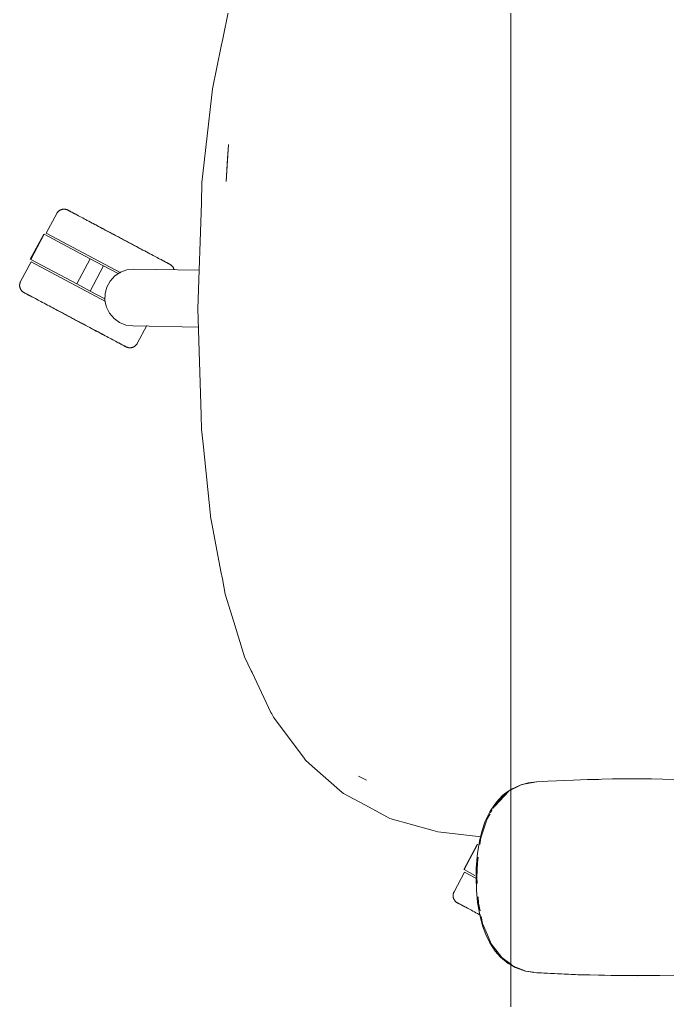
# Model space of a CAD drawing. Header units: millimetres. Extents: x 155927 to 317870, y -36033 to 97293.
# Drawn here: x 202340 to 202658.8, y 11116.8 to 11599.8 of the extents above; entities that cross this region are included whole.
import ezdxf

# ---------------------------------------------------------------- set-up
doc = ezdxf.new("R2010")
doc.units = ezdxf.units.MM
doc.header["$MEASUREMENT"] = 0
doc.layers.add('G-IMPT', color=8, linetype='CONTINUOUS', lineweight=9)
doc.layers.add('I-FURN', color=8, linetype='CONTINUOUS', lineweight=9)

msp = doc.modelspace()

# ---------------------------------------------------------------- linework, layer by layer
at = {"layer": 'G-IMPT'}
for p, q in [((202439.95, 11590.36), (202442.82, 11604.18)), ((202439.19, 11586.68), (202439.95, 11590.36)), ((202439.19, 11586.68), (202434.84, 11565.74)), ((202434.84, 11565.74), (202434.35, 11561.32)), ((202430.22, 11523.87), (202434.35, 11561.32)), ((202441.62, 11520.04), (202442.87, 11538.32)), ((202442.87, 11538.32), (202442.26, 11531.37)), ((202441.62, 11520.04), (202442.26, 11531.37)), ((202430.22, 11523.87), (202429.74, 11519.5)), ((202429.42, 11509.56), (202429.74, 11519.5)), ((202429.42, 11509.56), (202427.71, 11457.38)), ((202427.71, 11457.38), (202429.33, 11405.21)), ((202429.33, 11405.21), (202429.55, 11397.95)), ((202430.28, 11390.89), (202429.55, 11397.95)), ((202434.11, 11353.9), (202430.28, 11390.89)), ((202434.11, 11353.9), (202434.2, 11353.43)), ((202439.06, 11328.06), (202434.2, 11353.43)), ((202439.06, 11328.06), (202439.77, 11324.39)), ((202441.23, 11316.79), (202439.77, 11324.39)), ((202445.42, 11303.18), (202441.23, 11316.79)), ((202450.74, 11285.91), (202445.42, 11303.18)), ((202450.74, 11285.91), (202453.93, 11279.14)), ((202454.36, 11278.23), (202453.93, 11279.14)), ((202463.63, 11258.58), (202454.36, 11278.23)), ((202463.63, 11258.58), (202464.05, 11257.87)), ((202464.99, 11256.3), (202464.05, 11257.87)), ((202465.45, 11255.53), (202464.99, 11256.3)), ((202465.45, 11255.53), (202480.02, 11236.03)), ((202480.02, 11236.03), (202480.75, 11235.06)), ((202484.01, 11232.19), (202480.75, 11235.06)), ((202484.01, 11232.19), (202498.79, 11219.18)), ((202506.76, 11227.2), (202510.65, 11225.24)), ((202506.76, 11227.2), (202509.06, 11226.02)), ((202509.06, 11226.02), (202510.65, 11225.24)), ((202599.99, 11224.69), (202612.55, 11225.31)), ((202616.1, 11225.43), (202612.55, 11225.31)), ((202631.77, 11225.81), (202616.1, 11225.43)), ((202619.5, 11225.49), (202622.82, 11225.63)), ((202625.04, 11225.63), (202622.82, 11225.63)), ((202631.77, 11225.81), (202636.28, 11225.86)), ((202636.28, 11225.86), (202650.99, 11225.86)), ((202656.46, 11225.78), (202650.99, 11225.86)), ((202656.46, 11225.78), (202668.77, 11225.49)), ((202581.68, 11220.61), (202578.82, 11218.65)), ((202582.95, 11220.94), (202581.68, 11220.31)), ((202582.04, 11220.86), (202586.36, 11222.84)), ((202582.95, 11220.94), (202587.21, 11223.04)), ((202590.32, 11223.91), (202586.36, 11222.84)), ((202587.21, 11223.04), (202594.55, 11224.41)), ((202594.33, 11224.41), (202590.32, 11223.91)), ((202599.99, 11224.69), (202594.33, 11224.41)), ((202498.79, 11219.18), (202499.46, 11218.59)), ((202509.89, 11213.01), (202499.46, 11218.59)), ((202573.81, 11212.44), (202580.71, 11219.83)), ((202577.5, 11217.52), (202574.63, 11214.47)), ((202575, 11214.53), (202580.71, 11219.83)), ((202575.22, 11214.06), (202578.3, 11217.6)), ((202577.5, 11217.52), (202578.82, 11218.65)), ((202580.71, 11219.83), (202578.3, 11217.6)), ((202521.13, 11206.99), (202509.89, 11213.01)), ((202571.38, 11209.65), (202572.19, 11211.02)), ((202571.79, 11209.15), (202572.65, 11210.59)), ((202574.63, 11214.47), (202572.19, 11211.02)), ((202573.12, 11211.38), (202575, 11214.53)), ((202573.81, 11212.44), (202575.09, 11213.91)), ((202522.24, 11206.4), (202521.13, 11206.99)), ((202543.59, 11200.39), (202522.24, 11206.4)), ((202567.01, 11196.83), (202570.04, 11206.23)), ((202569.18, 11205.01), (202571.38, 11209.65)), ((202570.04, 11206.23), (202571.51, 11208.68)), ((202567.44, 11199.92), (202569.18, 11205.01)), ((202543.59, 11200.39), (202545.85, 11199.75)), ((202567.13, 11197.34), (202545.85, 11199.75)), ((202567.44, 11199.92), (202566.46, 11195.99)), ((202566.55, 11193.54), (202567.01, 11196.83)), ((202566.46, 11195.99), (202565.34, 11189.23)), ((202564.77, 11181.92), (202565.34, 11189.23)), ((202565.28, 11184.58), (202565.68, 11187.36)), ((202564.77, 11181.92), (202564.68, 11177.41)), ((202565.28, 11184.58), (202565.05, 11177.41)), ((202564.68, 11177.41), (202564.86, 11171.07)), ((202565.24, 11174.3), (202565.05, 11177.41)), ((202565.42, 11164.92), (202564.86, 11171.07)), ((202565.84, 11164.58), (202565.64, 11167.79)), ((202565.42, 11164.92), (202566.42, 11158.99)), ((202566.61, 11160.83), (202565.84, 11164.58)), ((202567.85, 11153.51), (202566.42, 11158.99)), ((202567.88, 11154.62), (202567.17, 11158.09)), ((202567.85, 11153.51), (202569.44, 11149.18)), ((202567.88, 11154.62), (202570.21, 11149)), ((202571.42, 11145.1), (202569.44, 11149.18)), ((202572.05, 11144.61), (202570.21, 11149)), ((202571.42, 11145.1), (202574.08, 11141.05)), ((202577.26, 11137.82), (202572.05, 11144.61)), ((202574.08, 11141.05), (202576.74, 11138.02)), ((202580.48, 11134.94), (202576.74, 11138.02)), ((202581.68, 11134.55), (202577.26, 11137.82)), ((202581.68, 11134.26), (202580.48, 11134.94)), ((202582.89, 11133.65), (202581.68, 11134.55)), ((202583.92, 11132.98), (202581.68, 11134.26)), ((202589.08, 11131.24), (202582.89, 11133.65)), ((202583.92, 11132.98), (202587.56, 11131.59)), ((202588.9, 11131.22), (202587.56, 11131.59)), ((202588.9, 11131.22), (202591.3, 11130.78)), ((202589.08, 11131.24), (202592.93, 11130.66)), ((202592.95, 11130.52), (202591.3, 11130.78)), ((202613.52, 11129.47), (202592.95, 11130.52)), ((202614.73, 11129.44), (202592.95, 11130.52)), ((202592.95, 11130.52), (202594.55, 11130.41)), ((202596.79, 11130.33), (202594.55, 11130.41)), ((202614.73, 11129.44), (202594.55, 11130.41)), ((202634.92, 11128.97), (202613.52, 11129.47)), ((202625.08, 11129.13), (202613.52, 11129.47)), ((202613.52, 11129.47), (202614.73, 11129.44)), ((202634.92, 11128.97), (202614.73, 11129.44)), ((202655.1, 11129.02), (202625.08, 11129.13)), ((202634.92, 11128.97), (202625.08, 11129.13)), ((202625.08, 11129.13), (202644.31, 11128.93)), ((202632.88, 11128.99), (202630.97, 11129.06)), ((202635.41, 11129.01), (202632.88, 11128.99)), ((202655.1, 11129.02), (202634.92, 11128.97)), ((202655.1, 11129.02), (202644.31, 11128.93)), ((202655.1, 11129.02), (202663.52, 11129.18))]:
    msp.add_line(p, q, dxfattribs=at)
at = {"layer": 'I-FURN'}
for p, q in [((202581.68, 10699.61), (202581.68, 12099.61)), ((202581.68, 12099.61), (202581.68, 10699.61)), ((202358.92, 11505.22), (202359.04, 11505.33)), ((202359.04, 11505.33), (202359.16, 11505.44)), ((202359.16, 11505.44), (202359.28, 11505.54)), ((202359.28, 11505.54), (202359.41, 11505.64)), ((202359.41, 11505.64), (202359.54, 11505.74)), ((202359.54, 11505.74), (202359.67, 11505.82)), ((202359.67, 11505.82), (202359.81, 11505.91)), ((202359.81, 11505.91), (202359.95, 11505.98)), ((202359.95, 11505.98), (202360.1, 11506.06)), ((202360.1, 11506.06), (202360.24, 11506.12)), ((202360.24, 11506.12), (202360.39, 11506.18)), ((202360.39, 11506.18), (202360.54, 11506.24)), ((202360.54, 11506.24), (202360.7, 11506.28)), ((202360.7, 11506.28), (202360.85, 11506.33)), ((202360.85, 11506.33), (202361.01, 11506.36)), ((202361.01, 11506.36), (202361.17, 11506.39)), ((202361.17, 11506.39), (202361.33, 11506.41)), ((202361.33, 11506.41), (202361.49, 11506.43)), ((202361.49, 11506.43), (202361.65, 11506.44)), ((202361.65, 11506.44), (202361.81, 11506.44)), ((202361.81, 11506.44), (202361.97, 11506.44)), ((202361.97, 11506.44), (202362.13, 11506.43)), ((202362.13, 11506.43), (202362.29, 11506.42)), ((202362.29, 11506.42), (202362.45, 11506.39)), ((202362.45, 11506.39), (202362.61, 11506.37)), ((202362.61, 11506.37), (202362.77, 11506.33)), ((202362.77, 11506.33), (202362.93, 11506.29)), ((202362.93, 11506.29), (202363.08, 11506.24)), ((202363.08, 11506.24), (202363.23, 11506.19)), ((202363.23, 11506.19), (202363.38, 11506.13)), ((202363.38, 11506.13), (202363.53, 11506.06)), ((202363.53, 11506.06), (202363.67, 11505.99)), ((202363.67, 11505.99), (202363.71, 11505.97)), ((202363.71, 11505.97), (202363.73, 11505.96)), ((202363.72, 11505.97), (202363.71, 11505.97)), ((202363.76, 11505.95), (202363.72, 11505.97)), ((202363.73, 11505.96), (202363.79, 11505.93)), ((202363.84, 11505.9), (202363.76, 11505.95)), ((202363.79, 11505.93), (202363.89, 11505.88)), ((202363.96, 11505.84), (202363.84, 11505.9)), ((202363.89, 11505.88), (202364.03, 11505.8)), ((202364.13, 11505.75), (202363.96, 11505.84)), ((202364.03, 11505.8), (202364.21, 11505.71)), ((202364.33, 11505.65), (202364.13, 11505.75)), ((202364.21, 11505.71), (202364.43, 11505.59)), ((202364.57, 11505.52), (202364.33, 11505.65)), ((202364.43, 11505.59), (202364.69, 11505.45)), ((202364.85, 11505.37), (202364.57, 11505.52)), ((202364.69, 11505.45), (202364.99, 11505.29)), ((202365.16, 11505.2), (202364.85, 11505.37)), ((202364.99, 11505.29), (202365.32, 11505.12)), ((202358.26, 11504.31), (202353.11, 11494.62)), ((202358.26, 11504.31), (202358.34, 11504.45)), ((202358.34, 11504.45), (202358.42, 11504.58)), ((202358.42, 11504.58), (202358.51, 11504.72)), ((202358.51, 11504.72), (202358.61, 11504.85)), ((202358.61, 11504.85), (202358.71, 11504.97)), ((202358.71, 11504.97), (202358.81, 11505.1)), ((202358.81, 11505.1), (202358.92, 11505.22)), ((202365.52, 11505.01), (202365.16, 11505.2)), ((202365.32, 11505.12), (202365.7, 11504.92)), ((202365.91, 11504.8), (202365.52, 11505.01)), ((202365.7, 11504.92), (202366.11, 11504.7)), ((202366.34, 11504.57), (202365.91, 11504.8)), ((202366.11, 11504.7), (202366.55, 11504.46)), ((202366.81, 11504.33), (202366.34, 11504.57)), ((202366.55, 11504.46), (202367.03, 11504.21)), ((202367.31, 11504.06), (202366.81, 11504.33)), ((202367.03, 11504.21), (202367.55, 11503.93)), ((202367.84, 11503.77), (202367.31, 11504.06)), ((202367.55, 11503.93), (202368.1, 11503.64)), ((202368.41, 11503.47), (202367.84, 11503.77)), ((202368.1, 11503.64), (202368.69, 11503.33)), ((202369.02, 11503.15), (202368.41, 11503.47)), ((202369.65, 11502.82), (202369.02, 11503.15)), ((202370.31, 11502.46), (202369.65, 11502.82)), ((202371.01, 11502.09), (202370.31, 11502.46)), ((202371.73, 11501.71), (202371.01, 11502.09)), ((202372.48, 11501.31), (202371.73, 11501.71)), ((202373.26, 11500.9), (202372.48, 11501.31)), ((202374.06, 11500.47), (202373.26, 11500.9)), ((202374.88, 11500.03), (202374.06, 11500.47)), ((202374.43, 11500.27), (202375.27, 11499.83)), ((202375.73, 11499.58), (202374.88, 11500.03)), ((202375.27, 11499.83), (202376.12, 11499.37)), ((202376.6, 11499.12), (202375.73, 11499.58)), ((202376.12, 11499.37), (202377, 11498.91)), ((202377.48, 11498.65), (202376.6, 11499.12)), ((202377, 11498.91), (202377.9, 11498.43)), ((202378.39, 11498.17), (202377.48, 11498.65)), ((202377.9, 11498.43), (202378.81, 11497.94)), ((202379.31, 11497.68), (202378.39, 11498.17)), ((202378.81, 11497.94), (202379.74, 11497.45)), ((202380.25, 11497.18), (202379.31, 11497.68)), ((202379.74, 11497.45), (202380.68, 11496.95)), ((202381.2, 11496.67), (202380.25, 11497.18)), ((202380.68, 11496.95), (202381.64, 11496.44)), ((202382.16, 11496.16), (202381.2, 11496.67)), ((202381.64, 11496.44), (202382.61, 11495.92)), ((202383.14, 11495.64), (202382.16, 11496.16)), ((202382.61, 11495.92), (202383.59, 11495.4)), ((202384.12, 11495.12), (202383.14, 11495.64)), ((202351.82, 11494.18), (202345.24, 11481.81)), ((202345.42, 11481.72), (202351.99, 11494.08)), ((202351.99, 11494.08), (202374.7, 11482.01)), ((202389.86, 11475.08), (202353.11, 11494.62)), ((202383.59, 11495.4), (202384.58, 11494.88)), ((202385.11, 11494.59), (202384.12, 11495.12)), ((202384.58, 11494.88), (202385.57, 11494.35)), ((202386.11, 11494.06), (202385.11, 11494.59)), ((202385.57, 11494.35), (202386.57, 11493.82)), ((202387.11, 11493.53), (202386.11, 11494.06)), ((202386.57, 11493.82), (202387.57, 11493.29)), ((202388.12, 11493), (202387.11, 11493.53)), ((202387.57, 11493.29), (202388.58, 11492.75)), ((202389.12, 11492.46), (202388.12, 11493)), ((202388.58, 11492.75), (202389.58, 11492.22)), ((202390.13, 11491.93), (202389.12, 11492.46)), ((202389.58, 11492.22), (202390.59, 11491.68)), ((202391.13, 11491.39), (202390.13, 11491.93)), ((202390.59, 11491.68), (202391.59, 11491.15)), ((202392.13, 11490.86), (202391.13, 11491.39)), ((202391.59, 11491.15), (202392.59, 11490.62)), ((202393.12, 11490.33), (202392.13, 11490.86)), ((202392.59, 11490.62), (202393.58, 11490.09)), ((202394.11, 11489.81), (202393.12, 11490.33)), ((202393.58, 11490.09), (202394.56, 11489.57)), ((202395.09, 11489.29), (202394.11, 11489.81)), ((202394.56, 11489.57), (202395.53, 11489.05)), ((202396.06, 11488.77), (202395.09, 11489.29)), ((202395.53, 11489.05), (202396.5, 11488.54)), ((202397.01, 11488.27), (202396.06, 11488.77)), ((202396.5, 11488.54), (202397.45, 11488.03)), ((202397.96, 11487.76), (202397.01, 11488.27)), ((202397.45, 11488.03), (202398.39, 11487.53)), ((202398.89, 11487.27), (202397.96, 11487.76)), ((202398.39, 11487.53), (202399.31, 11487.04)), ((202399.8, 11486.78), (202398.89, 11487.27)), ((202399.31, 11487.04), (202400.22, 11486.56)), ((202400.7, 11486.31), (202399.8, 11486.78)), ((202401.57, 11485.84), (202400.7, 11486.31)), ((202368.12, 11469.65), (202345.42, 11481.72)), ((202368.12, 11469.65), (202374.7, 11482.01)), ((202374.7, 11482.01), (202381.34, 11478.48)), ((202402.43, 11485.38), (202401.57, 11485.84)), ((202403.27, 11484.94), (202402.43, 11485.38)), ((202404.08, 11484.51), (202403.27, 11484.94)), ((202404.87, 11484.09), (202404.08, 11484.51)), ((202405.63, 11483.69), (202404.87, 11484.09)), ((202406.36, 11483.29), (202405.63, 11483.69)), ((202407.07, 11482.92), (202406.36, 11483.29)), ((202407.75, 11482.56), (202407.07, 11482.92)), ((202408.4, 11482.21), (202407.75, 11482.56)), ((202409.01, 11481.89), (202408.4, 11482.21)), ((202409.6, 11481.58), (202409.01, 11481.89)), ((202409.28, 11481.74), (202409.85, 11481.44)), ((202410.15, 11481.28), (202409.6, 11481.58)), ((202409.85, 11481.44), (202410.39, 11481.15)), ((202410.66, 11481.01), (202410.15, 11481.28)), ((202410.39, 11481.15), (202410.89, 11480.89)), ((202345.6, 11480.49), (202340.45, 11470.81)), ((202382.32, 11460.97), (202345.6, 11480.49)), ((202374.77, 11466.12), (202381.34, 11478.48)), ((202381.34, 11478.48), (202388.48, 11474.68)), ((202389.61, 11475.41), (202392.79, 11476.55)), ((202392.79, 11476.55), (202396.14, 11476.9)), ((202396.14, 11476.9), (202428.33, 11476.34)), ((202411.15, 11480.75), (202410.66, 11481.01)), ((202410.89, 11480.89), (202411.36, 11480.64)), ((202411.59, 11480.51), (202411.15, 11480.75)), ((202411.36, 11480.64), (202411.79, 11480.41)), ((202412, 11480.3), (202411.59, 11480.51)), ((202411.79, 11480.41), (202412.18, 11480.2)), ((202412.38, 11480.1), (202412, 11480.3)), ((202412.18, 11480.2), (202412.53, 11480.01)), ((202412.71, 11479.92), (202412.38, 11480.1)), ((202412.53, 11480.01), (202412.85, 11479.84)), ((202413.01, 11479.76), (202412.71, 11479.92)), ((202412.85, 11479.84), (202413.13, 11479.7)), ((202413.27, 11479.62), (202413.01, 11479.76)), ((202413.13, 11479.7), (202413.37, 11479.57)), ((202413.49, 11479.51), (202413.27, 11479.62)), ((202413.37, 11479.57), (202413.57, 11479.46)), ((202413.67, 11479.41), (202413.49, 11479.51)), ((202413.57, 11479.46), (202413.73, 11479.37)), ((202413.81, 11479.34), (202413.67, 11479.41)), ((202413.73, 11479.37), (202413.86, 11479.31)), ((202413.91, 11479.28), (202413.81, 11479.34)), ((202413.86, 11479.31), (202413.94, 11479.27)), ((202413.97, 11479.25), (202413.91, 11479.28)), ((202413.94, 11479.27), (202413.98, 11479.24)), ((202413.99, 11479.24), (202413.97, 11479.25)), ((202413.98, 11479.24), (202413.99, 11479.24)), ((202413.99, 11479.24), (202414.13, 11479.16)), ((202414.13, 11479.16), (202414.26, 11479.08)), ((202414.26, 11479.08), (202414.4, 11478.99)), ((202414.4, 11478.99), (202414.53, 11478.89)), ((202414.53, 11478.89), (202414.66, 11478.79)), ((202414.66, 11478.79), (202414.78, 11478.69)), ((202414.78, 11478.69), (202414.9, 11478.58)), ((202414.9, 11478.58), (202415.01, 11478.46)), ((202415.01, 11478.46), (202415.12, 11478.35)), ((202415.12, 11478.35), (202415.22, 11478.22)), ((202415.22, 11478.22), (202415.32, 11478.1)), ((202415.32, 11478.1), (202415.42, 11477.96)), ((202415.42, 11477.96), (202415.5, 11477.83)), ((202415.5, 11477.83), (202415.59, 11477.69)), ((202415.59, 11477.69), (202415.67, 11477.55)), ((202415.67, 11477.55), (202415.74, 11477.41)), ((202415.74, 11477.41), (202415.8, 11477.26)), ((202415.8, 11477.26), (202415.86, 11477.11)), ((202415.86, 11477.11), (202415.92, 11476.96)), ((202415.92, 11476.96), (202415.97, 11476.8)), ((202415.97, 11476.8), (202416.01, 11476.65)), ((202416.01, 11476.65), (202416.04, 11476.49)), ((202384.52, 11471.05), (202386.8, 11473.54)), ((202386.8, 11473.54), (202389.61, 11475.41)), ((202339.98, 11469.07), (202339.99, 11469.23)), ((202339.98, 11468.91), (202339.98, 11469.07)), ((202339.98, 11468.75), (202339.98, 11468.91)), ((202339.99, 11468.58), (202339.98, 11468.75)), ((202339.99, 11469.23), (202340.01, 11469.39)), ((202340.01, 11468.42), (202339.99, 11468.58)), ((202340.01, 11469.39), (202340.03, 11469.55)), ((202340.03, 11468.26), (202340.01, 11468.42)), ((202340.03, 11469.55), (202340.06, 11469.71)), ((202340.06, 11468.11), (202340.03, 11468.26)), ((202340.06, 11469.71), (202340.09, 11469.86)), ((202340.1, 11467.95), (202340.06, 11468.11)), ((202340.09, 11469.86), (202340.13, 11470.02)), ((202340.14, 11467.79), (202340.1, 11467.95)), ((202340.13, 11470.02), (202340.18, 11470.17)), ((202340.19, 11467.64), (202340.14, 11467.79)), ((202340.18, 11470.17), (202340.23, 11470.33)), ((202340.24, 11467.49), (202340.19, 11467.64)), ((202340.23, 11470.33), (202340.29, 11470.48)), ((202340.3, 11467.34), (202340.24, 11467.49)), ((202340.29, 11470.48), (202340.36, 11470.62)), ((202340.37, 11467.19), (202340.3, 11467.34)), ((202340.36, 11470.62), (202340.43, 11470.77)), ((202340.44, 11467.05), (202340.37, 11467.19)), ((202340.43, 11470.77), (202340.45, 11470.81)), ((202340.52, 11466.91), (202340.44, 11467.05)), ((202340.6, 11466.77), (202340.52, 11466.91)), ((202340.69, 11466.63), (202340.6, 11466.77)), ((202340.78, 11466.5), (202340.69, 11466.63)), ((202374.77, 11466.12), (202368.12, 11469.65)), ((202382.04, 11464.83), (202382.9, 11468.1)), ((202382.9, 11468.1), (202384.52, 11471.05)), ((202340.88, 11466.37), (202340.78, 11466.5)), ((202340.98, 11466.25), (202340.88, 11466.37)), ((202341.09, 11466.13), (202340.98, 11466.25)), ((202341.21, 11466.02), (202341.09, 11466.13)), ((202341.32, 11465.91), (202341.21, 11466.02)), ((202341.45, 11465.8), (202341.32, 11465.91)), ((202341.57, 11465.7), (202341.45, 11465.8)), ((202341.7, 11465.61), (202341.57, 11465.7)), ((202341.84, 11465.52), (202341.7, 11465.61)), ((202341.98, 11465.44), (202341.84, 11465.52)), ((202342.12, 11465.36), (202341.98, 11465.44)), ((202342.12, 11465.35), (202342.12, 11465.36)), ((202342.12, 11465.36), (202342.14, 11465.35)), ((202342.16, 11465.33), (202342.12, 11465.35)), ((202342.14, 11465.35), (202342.2, 11465.31)), ((202342.25, 11465.29), (202342.16, 11465.33)), ((202342.2, 11465.31), (202342.3, 11465.26)), ((202342.37, 11465.22), (202342.25, 11465.29)), ((202342.3, 11465.26), (202342.44, 11465.19)), ((202342.53, 11465.14), (202342.37, 11465.22)), ((202342.44, 11465.19), (202342.62, 11465.09)), ((202342.73, 11465.03), (202342.53, 11465.14)), ((202342.62, 11465.09), (202342.84, 11464.97)), ((202342.97, 11464.9), (202342.73, 11465.03)), ((202342.84, 11464.97), (202343.1, 11464.84)), ((202343.25, 11464.75), (202342.97, 11464.9)), ((202343.1, 11464.84), (202343.39, 11464.68)), ((202343.57, 11464.58), (202343.25, 11464.75)), ((202343.39, 11464.68), (202343.73, 11464.5)), ((202343.92, 11464.4), (202343.57, 11464.58)), ((202343.73, 11464.5), (202344.1, 11464.3)), ((202344.32, 11464.19), (202343.92, 11464.4)), ((202344.1, 11464.3), (202344.51, 11464.08)), ((202344.75, 11463.96), (202344.32, 11464.19)), ((202344.51, 11464.08), (202344.96, 11463.85)), ((202345.21, 11463.71), (202344.75, 11463.96)), ((202344.96, 11463.85), (202345.44, 11463.59)), ((202345.71, 11463.44), (202345.21, 11463.71)), ((202345.44, 11463.59), (202345.96, 11463.32)), ((202346.25, 11463.16), (202345.71, 11463.44)), ((202345.96, 11463.32), (202346.51, 11463.02)), ((202346.82, 11462.86), (202346.25, 11463.16)), ((202346.51, 11463.02), (202347.09, 11462.71)), ((202347.09, 11462.71), (202347.71, 11462.38)), ((202347.71, 11462.38), (202348.36, 11462.04)), ((202348.36, 11462.04), (202349.03, 11461.68)), ((202381.91, 11462.32), (202374.77, 11466.12)), ((202381.98, 11461.46), (202382.04, 11464.83)), ((202349.03, 11461.68), (202349.74, 11461.3)), ((202349.74, 11461.3), (202350.48, 11460.91)), ((202350.48, 11460.91), (202351.24, 11460.51)), ((202351.24, 11460.51), (202352.02, 11460.09)), ((202352.02, 11460.09), (202352.84, 11459.66)), ((202352.84, 11459.66), (202353.67, 11459.21)), ((202353.67, 11459.21), (202354.53, 11458.76)), ((202354.53, 11458.76), (202355.41, 11458.29)), ((202355.41, 11458.29), (202356.3, 11457.81)), ((202356.79, 11457.55), (202355.89, 11458.03)), ((202356.3, 11457.81), (202357.22, 11457.33)), ((202357.72, 11457.06), (202356.79, 11457.55)), ((202357.22, 11457.33), (202358.14, 11456.83)), ((202358.65, 11456.56), (202357.72, 11457.06)), ((202382.73, 11458.17), (202381.98, 11461.46)), ((202384.24, 11455.16), (202382.73, 11458.17)), ((202358.14, 11456.83), (202359.09, 11456.33)), ((202359.6, 11456.06), (202358.65, 11456.56)), ((202359.09, 11456.33), (202360.05, 11455.82)), ((202360.57, 11455.55), (202359.6, 11456.06)), ((202360.05, 11455.82), (202361.02, 11455.31)), ((202361.54, 11455.03), (202360.57, 11455.55)), ((202361.02, 11455.31), (202361.99, 11454.79)), ((202362.53, 11454.5), (202361.54, 11455.03)), ((202361.99, 11454.79), (202362.98, 11454.26)), ((202363.52, 11453.98), (202362.53, 11454.5)), ((202362.98, 11454.26), (202363.98, 11453.73)), ((202364.51, 11453.45), (202363.52, 11453.98)), ((202363.98, 11453.73), (202364.97, 11453.2)), ((202365.52, 11452.92), (202364.51, 11453.45)), ((202364.97, 11453.2), (202365.98, 11452.67)), ((202366.52, 11452.38), (202365.52, 11452.92)), ((202365.98, 11452.67), (202366.98, 11452.14)), ((202367.52, 11451.85), (202366.52, 11452.38)), ((202366.98, 11452.14), (202367.99, 11451.6)), ((202386.44, 11452.6), (202384.24, 11455.16)), ((202389.18, 11450.63), (202386.44, 11452.6)), ((202368.53, 11451.31), (202367.52, 11451.85)), ((202367.99, 11451.6), (202368.99, 11451.07)), ((202369.53, 11450.78), (202368.53, 11451.31)), ((202368.99, 11451.07), (202369.99, 11450.53)), ((202370.53, 11450.25), (202369.53, 11450.78)), ((202369.99, 11450.53), (202370.99, 11450)), ((202371.53, 11449.72), (202370.53, 11450.25)), ((202370.99, 11450), (202371.98, 11449.48)), ((202372.51, 11449.19), (202371.53, 11449.72)), ((202371.98, 11449.48), (202372.96, 11448.95)), ((202373.49, 11448.67), (202372.51, 11449.19)), ((202372.96, 11448.95), (202373.94, 11448.44)), ((202374.46, 11448.16), (202373.49, 11448.67)), ((202373.94, 11448.44), (202374.9, 11447.92)), ((202375.42, 11447.65), (202374.46, 11448.16)), ((202374.9, 11447.92), (202375.85, 11447.42)), ((202376.36, 11447.15), (202375.42, 11447.65)), ((202375.85, 11447.42), (202376.79, 11446.92)), ((202392.31, 11449.38), (202389.18, 11450.63)), ((202395.65, 11448.91), (202392.31, 11449.38)), ((202427.99, 11448.35), (202395.65, 11448.91)), ((202397.84, 11440.29), (202402.54, 11449.13)), ((202377.29, 11446.65), (202376.36, 11447.15)), ((202376.79, 11446.92), (202377.71, 11446.43)), ((202378.21, 11446.17), (202377.29, 11446.65)), ((202377.71, 11446.43), (202378.62, 11445.95)), ((202379.1, 11445.69), (202378.21, 11446.17)), ((202378.62, 11445.95), (202379.51, 11445.48)), ((202379.98, 11445.22), (202379.1, 11445.69)), ((202379.51, 11445.48), (202380.38, 11445.01)), ((202380.84, 11444.77), (202379.98, 11445.22)), ((202380.38, 11445.01), (202381.22, 11444.56)), ((202381.67, 11444.33), (202380.84, 11444.77)), ((202381.22, 11444.56), (202382.05, 11444.13)), ((202382.05, 11444.13), (202382.85, 11443.7)), ((202382.85, 11443.7), (202383.62, 11443.29)), ((202383.62, 11443.29), (202384.37, 11442.89)), ((202384.37, 11442.89), (202385.1, 11442.5)), ((202385.1, 11442.5), (202385.79, 11442.14)), ((202385.79, 11442.14), (202386.45, 11441.78)), ((202386.45, 11441.78), (202387.09, 11441.45)), ((202387.09, 11441.45), (202387.69, 11441.13)), ((202388, 11440.96), (202387.42, 11441.27)), ((202387.69, 11441.13), (202388.26, 11440.82)), ((202388.55, 11440.67), (202388, 11440.96)), ((202388.26, 11440.82), (202388.79, 11440.54)), ((202389.07, 11440.39), (202388.55, 11440.67)), ((202388.79, 11440.54), (202389.29, 11440.27)), ((202389.55, 11440.14), (202389.07, 11440.39)), ((202389.29, 11440.27), (202389.76, 11440.02)), ((202390, 11439.9), (202389.55, 11440.14)), ((202389.76, 11440.02), (202390.19, 11439.8)), ((202390.41, 11439.68), (202390, 11439.9)), ((202390.19, 11439.8), (202390.58, 11439.59)), ((202390.78, 11439.48), (202390.41, 11439.68)), ((202390.58, 11439.59), (202390.94, 11439.4)), ((202391.11, 11439.3), (202390.78, 11439.48)), ((202390.94, 11439.4), (202391.26, 11439.23)), ((202391.41, 11439.15), (202391.11, 11439.3)), ((202391.26, 11439.23), (202391.54, 11439.08)), ((202391.67, 11439.01), (202391.41, 11439.15)), ((202391.54, 11439.08), (202391.78, 11438.95)), ((202391.89, 11438.89), (202391.67, 11439.01)), ((202391.78, 11438.95), (202391.98, 11438.84)), ((202392.07, 11438.8), (202391.89, 11438.89)), ((202391.98, 11438.84), (202392.14, 11438.76)), ((202392.21, 11438.72), (202392.07, 11438.8)), ((202392.14, 11438.76), (202392.26, 11438.69)), ((202392.31, 11438.67), (202392.21, 11438.72)), ((202392.26, 11438.69), (202392.34, 11438.65)), ((202392.37, 11438.64), (202392.31, 11438.67)), ((202392.34, 11438.65), (202392.38, 11438.63)), ((202392.39, 11438.63), (202392.37, 11438.64)), ((202392.38, 11438.63), (202392.39, 11438.63)), ((202392.43, 11438.6), (202392.39, 11438.63)), ((202392.57, 11438.53), (202392.43, 11438.6)), ((202392.72, 11438.47), (202392.57, 11438.53)), ((202392.87, 11438.41), (202392.72, 11438.47)), ((202393.02, 11438.36), (202392.87, 11438.41)), ((202393.18, 11438.31), (202393.02, 11438.36)), ((202393.33, 11438.27), (202393.18, 11438.31)), ((202393.49, 11438.23), (202393.33, 11438.27)), ((202393.65, 11438.2), (202393.49, 11438.23)), ((202393.81, 11438.18), (202393.65, 11438.2)), ((202393.97, 11438.17), (202393.81, 11438.18)), ((202394.13, 11438.16), (202393.97, 11438.17)), ((202394.29, 11438.15), (202394.13, 11438.16)), ((202394.45, 11438.16), (202394.29, 11438.15)), ((202394.61, 11438.17), (202394.45, 11438.16)), ((202394.77, 11438.18), (202394.61, 11438.17)), ((202394.93, 11438.21), (202394.77, 11438.18)), ((202395.09, 11438.24), (202394.93, 11438.21)), ((202395.25, 11438.27), (202395.09, 11438.24)), ((202395.4, 11438.31), (202395.25, 11438.27)), ((202395.56, 11438.36), (202395.4, 11438.31)), ((202395.71, 11438.41), (202395.56, 11438.36)), ((202395.86, 11438.47), (202395.71, 11438.41)), ((202396.01, 11438.54), (202395.86, 11438.47)), ((202396.15, 11438.61), (202396.01, 11438.54)), ((202396.29, 11438.69), (202396.15, 11438.61)), ((202396.43, 11438.77), (202396.29, 11438.69)), ((202396.57, 11438.86), (202396.43, 11438.77)), ((202396.7, 11438.96), (202396.57, 11438.86)), ((202396.82, 11439.06), (202396.7, 11438.96)), ((202396.95, 11439.16), (202396.82, 11439.06)), ((202397.07, 11439.27), (202396.95, 11439.16)), ((202397.18, 11439.38), (202397.07, 11439.27)), ((202397.29, 11439.5), (202397.18, 11439.38)), ((202397.39, 11439.62), (202397.29, 11439.5)), ((202397.49, 11439.75), (202397.39, 11439.62)), ((202397.59, 11439.88), (202397.49, 11439.75)), ((202397.68, 11440.01), (202397.59, 11439.88)), ((202397.76, 11440.15), (202397.68, 11440.01)), ((202397.84, 11440.29), (202397.76, 11440.15)), ((202565.18, 11193.63), (202558.6, 11181.27)), ((202558.77, 11181.18), (202565.35, 11193.54)), ((202565.35, 11193.54), (202565.44, 11193.49)), ((202558.96, 11179.95), (202553.81, 11170.26)), ((202564.07, 11178.36), (202558.77, 11181.18)), ((202564.59, 11176.95), (202558.96, 11179.95)), ((202553.34, 11168.52), (202553.35, 11168.68)), ((202553.34, 11168.36), (202553.34, 11168.52)), ((202553.34, 11168.2), (202553.34, 11168.36)), ((202553.35, 11168.04), (202553.34, 11168.2)), ((202553.35, 11168.68), (202553.36, 11168.84)), ((202553.37, 11167.88), (202553.35, 11168.04)), ((202553.36, 11168.84), (202553.39, 11169)), ((202553.39, 11167.72), (202553.37, 11167.88)), ((202553.39, 11169), (202553.42, 11169.16)), ((202553.42, 11167.56), (202553.39, 11167.72)), ((202553.42, 11169.16), (202553.45, 11169.32)), ((202553.45, 11167.4), (202553.42, 11167.56)), ((202553.45, 11169.32), (202553.49, 11169.48)), ((202553.5, 11167.25), (202553.45, 11167.4)), ((202553.49, 11169.48), (202553.54, 11169.63)), ((202553.54, 11167.09), (202553.5, 11167.25)), ((202553.54, 11169.63), (202553.59, 11169.78)), ((202553.59, 11169.78), (202553.65, 11169.93)), ((202553.65, 11169.93), (202553.72, 11170.08)), ((202553.72, 11170.08), (202553.79, 11170.22)), ((202553.79, 11170.22), (202553.81, 11170.26)), ((202553.6, 11166.94), (202553.54, 11167.09)), ((202553.66, 11166.79), (202553.6, 11166.94)), ((202553.72, 11166.65), (202553.66, 11166.79)), ((202553.8, 11166.5), (202553.72, 11166.65)), ((202553.87, 11166.36), (202553.8, 11166.5)), ((202553.96, 11166.22), (202553.87, 11166.36)), ((202554.05, 11166.09), (202553.96, 11166.22)), ((202554.14, 11165.96), (202554.05, 11166.09)), ((202554.24, 11165.83), (202554.14, 11165.96)), ((202554.34, 11165.71), (202554.24, 11165.83)), ((202554.45, 11165.59), (202554.34, 11165.71)), ((202554.57, 11165.47), (202554.45, 11165.59)), ((202554.68, 11165.36), (202554.57, 11165.47)), ((202554.81, 11165.26), (202554.68, 11165.36)), ((202554.93, 11165.16), (202554.81, 11165.26)), ((202555.06, 11165.06), (202554.93, 11165.16)), ((202555.2, 11164.97), (202555.06, 11165.06)), ((202555.33, 11164.89), (202555.2, 11164.97)), ((202555.48, 11164.81), (202555.33, 11164.89)), ((202555.52, 11164.79), (202555.48, 11164.81)), ((202555.48, 11164.81), (202555.48, 11164.81)), ((202555.48, 11164.81), (202555.5, 11164.8)), ((202555.5, 11164.8), (202555.56, 11164.77)), ((202555.6, 11164.74), (202555.52, 11164.79)), ((202555.56, 11164.77), (202555.66, 11164.71)), ((202555.73, 11164.68), (202555.6, 11164.74)), ((202555.66, 11164.71), (202555.8, 11164.64)), ((202555.89, 11164.59), (202555.73, 11164.68)), ((202555.8, 11164.64), (202555.98, 11164.54)), ((202556.09, 11164.48), (202555.89, 11164.59)), ((202555.98, 11164.54), (202556.2, 11164.43)), ((202556.33, 11164.36), (202556.09, 11164.48)), ((202556.2, 11164.43), (202556.45, 11164.29)), ((202556.61, 11164.21), (202556.33, 11164.36)), ((202556.45, 11164.29), (202556.75, 11164.13)), ((202556.93, 11164.04), (202556.61, 11164.21)), ((202556.75, 11164.13), (202557.09, 11163.95)), ((202557.28, 11163.85), (202556.93, 11164.04)), ((202557.09, 11163.95), (202557.46, 11163.76)), ((202557.68, 11163.64), (202557.28, 11163.85)), ((202557.46, 11163.76), (202557.87, 11163.54)), ((202558.11, 11163.41), (202557.68, 11163.64)), ((202557.87, 11163.54), (202558.32, 11163.3)), ((202558.57, 11163.16), (202558.11, 11163.41)), ((202558.32, 11163.3), (202558.8, 11163.04)), ((202559.07, 11162.9), (202558.57, 11163.16)), ((202558.8, 11163.04), (202559.31, 11162.77)), ((202559.61, 11162.61), (202559.07, 11162.9)), ((202559.31, 11162.77), (202559.87, 11162.48)), ((202560.18, 11162.31), (202559.61, 11162.61)), ((202559.87, 11162.48), (202560.45, 11162.17)), ((202560.23, 11162.28), (202560.18, 11162.31)), ((202560.45, 11162.17), (202561.07, 11161.84)), ((202561.07, 11161.84), (202561.71, 11161.49)), ((202561.71, 11161.49), (202562.39, 11161.13)), ((202562.39, 11161.13), (202563.1, 11160.76)), ((202563.1, 11160.76), (202563.83, 11160.37)), ((202563.83, 11160.37), (202564.6, 11159.96)), ((202564.6, 11159.96), (202565.38, 11159.54)), ((202565.38, 11159.54), (202566.2, 11159.11)), ((202566.2, 11159.11), (202567.03, 11158.67))]:
    msp.add_line(p, q, dxfattribs=at)
msp.add_arc((202395.71, 11462.91), 13.81, 192.3473, 197.336, dxfattribs=at)
msp.add_open_spline([(202382.39, 11459.27), (202382.27, 11459.69), (202382.2, 11460.12), (202382.14, 11460.56)], degree=3, dxfattribs=at)

doc.saveas('drawing.dxf')
